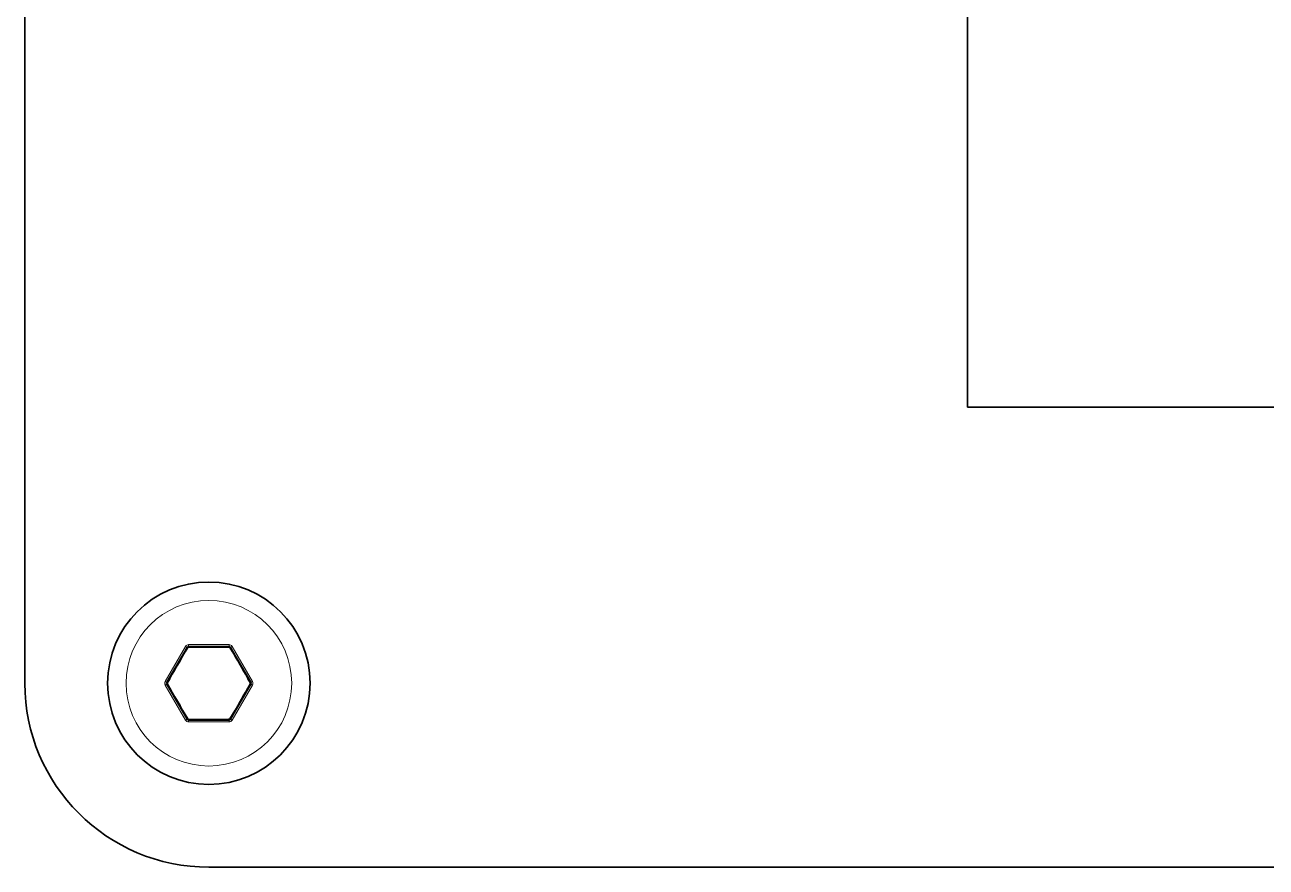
# Model space of a CAD drawing. Extents: x 315 to 857, y 212 to 651.
# Drawn here: x 392.41 to 426.14, y 289.08 to 311.97 of the extents above; entities that cross this region are included whole.
import ezdxf

# ---------------------------------------------------------------- set-up
doc = ezdxf.new("R2010")
doc.units = 0

msp = doc.modelspace()

# ---------------------------------------------------------------- linework, layer by layer
at = {"color": 7, "lineweight": 35}
for p, q in [((392.412, 359.839), (392.412, 294.079)), ((392.412, 359.839), (392.412, 294.079)), ((418.026, 352.349), (418.026, 301.585)), ((418.026, 301.585), (445.142, 301.585)), ((397.412, 289.079), (453.792, 289.079)), ((397.412, 289.079), (453.792, 289.079))]:
    msp.add_line(p, q, dxfattribs=at)
at = {"color": 7, "lineweight": 13, "ltscale": 0.027424}
for p, q in [((397.96, 295.129), (396.863, 295.129)), ((396.777, 295.079), (396.228, 294.129)), ((398.047, 293.079), (398.596, 294.029)), ((396.863, 293.029), (397.96, 293.029))]:
    msp.add_line(p, q, dxfattribs=at)
at = {"color": 7, "lineweight": 13, "ltscale": 0.00125}
for p, q in [((396.863, 295.129), (396.863, 295.079)), ((397.96, 295.129), (397.96, 295.079)), ((396.777, 295.079), (396.82, 295.054)), ((398.047, 295.079), (398.004, 295.054)), ((398.596, 294.129), (398.552, 294.104)), ((398.596, 294.029), (398.552, 294.054)), ((396.777, 293.079), (396.82, 293.104)), ((398.047, 293.079), (398.004, 293.104)), ((396.863, 293.029), (396.863, 293.079)), ((397.96, 293.029), (397.96, 293.079))]:
    msp.add_line(p, q, dxfattribs=at)
at = {"color": 7, "lineweight": 35, "ltscale": 0.027424}
for p, q in [((396.82, 295.054), (396.272, 294.104)), ((397.96, 295.079), (396.863, 295.079)), ((398.552, 294.104), (398.004, 295.054)), ((396.272, 294.054), (396.82, 293.104)), ((398.004, 293.104), (398.552, 294.054)), ((396.863, 293.079), (397.96, 293.079))]:
    msp.add_line(p, q, dxfattribs=at)
at = {"color": 7, "lineweight": 13, "ltscale": 0.000750764}
msp.add_line((396.881, 295.051), (396.851, 295.051), dxfattribs=at)
at = {"color": 7, "lineweight": 13, "ltscale": 0.027425}
msp.add_line((398.596, 294.129), (398.047, 295.079), dxfattribs=at)
at = {"color": 7, "lineweight": 13, "ltscale": 0.001249}
for p, q in [((396.228, 294.129), (396.272, 294.104)), ((396.228, 294.029), (396.272, 294.054))]:
    msp.add_line(p, q, dxfattribs=at)
at = {"color": 7, "lineweight": 13, "ltscale": 0.027423}
msp.add_line((396.228, 294.029), (396.777, 293.079), dxfattribs=at)
at = {"color": 7, "lineweight": 13, "ltscale": 0.000750008}
msp.add_line((397.943, 293.107), (397.973, 293.108), dxfattribs=at)
at = {"color": 7, "lineweight": 35}
msp.add_circle((397.412, 294.079), 2.75, dxfattribs=at)
at = {"color": 7, "lineweight": 13}
msp.add_circle((397.412, 294.079), 2.25, dxfattribs=at)
for centre, radius, start, end in [((396.863, 295.029), 0.1, 90, 150), ((397.96, 295.029), 0.1, 30, 90), ((437.101, 271.165), 46.804, 149.3132, 150.6867), ((396.831, 295.023), 0.0333, 53.2811, 108.5588), ((397.413, 248.674), 46.38, 89.3084, 90.6574), ((397.939, 295.055), 0.0333, 353.2811, 48.5588), ((357.723, 271.165), 46.804, 29.3132, 30.6868), ((396.315, 294.079), 0.1, 150, 210), ((398.52, 294.111), 0.0333, 293.2811, 348.5588), ((398.509, 294.079), 0.1, 330, 30), ((396.304, 294.048), 0.0333, 113.2811, 168.5588), ((437.1, 316.993), 46.803, 209.3132, 210.6868), ((357.404, 317.178), 47.172, 329.3186, 330.6814), ((396.831, 293.135), 0.0333, 251.4413, 306.7189), ((397.411, 339.992), 46.888, 269.3161, 270.6505), ((396.885, 293.104), 0.0333, 173.2811, 228.5588), ((397.993, 293.135), 0.0333, 233.2811, 288.5588), ((396.863, 293.129), 0.1, 210, 270), ((397.96, 293.129), 0.1, 270, 330)]:
    msp.add_arc(centre, radius, start, end, dxfattribs=at)
at = {"color": 7, "lineweight": 35}
for centre, radius, start, end in [((396.863, 295.029), 0.05, 90, 150), ((397.96, 295.029), 0.05, 30, 90), ((396.315, 294.079), 0.05, 150, 210), ((398.509, 294.079), 0.05, 330, 30), ((397.412, 294.079), 5, 180, 270), ((397.412, 294.079), 5, 180, 270), ((396.863, 293.129), 0.05, 210, 270), ((397.96, 293.129), 0.05, 270, 330)]:
    msp.add_arc(centre, radius, start, end, dxfattribs=at)
at = {"color": 7, "lineweight": 13}
for centre, major_axis, start_param, end_param in [((396.863, 295.029), (0, 0.05), 6.283185, 7.406149), ((397.96, 295.029), (0.0433, 0.025), 6.283185, 7.406149), ((396.315, 294.079), (-0.0433, 0.025), 0, 1.122964), ((398.509, 294.079), (0.0433, -0.025), 6.283185, 7.406149), ((397.96, 293.129), (0, -0.05), 6.283185, 7.406149)]:
    msp.add_ellipse(centre, major_axis=major_axis, ratio=0.27735, start_param=start_param, end_param=end_param, dxfattribs=at)

doc.saveas('drawing.dxf')
